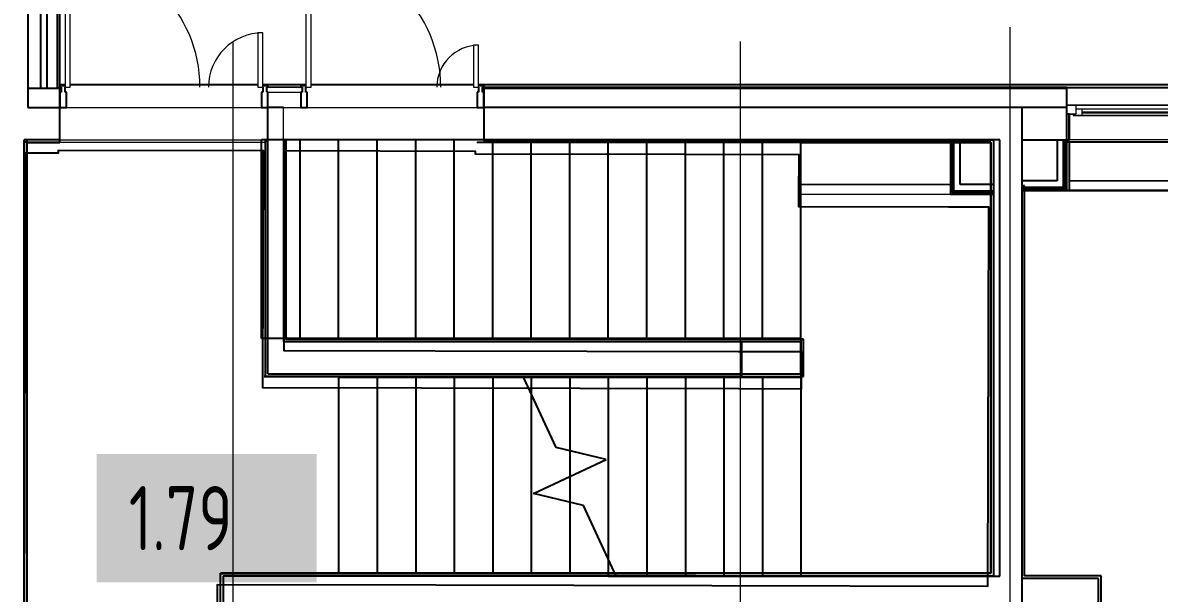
# Model space of a CAD drawing. Header units: millimetres. Extents: x 3914 to 443608, y -156176 to 78197.
# Drawn here: x 119277 to 128128, y -128497 to -124051 of the extents above; entities that cross this region are included whole.
import ezdxf

# ---------------------------------------------------------------- set-up
doc = ezdxf.new("R2010")
doc.units = ezdxf.units.MM
for name, color, linetype, lineweight in [('A-DOOR-1', 7, 'Continuous', 5), ('A-FLOR', 7, 'Continuous', 9), ('A-GLAZ', 7, 'Continuous', 9), ('A-GLAZ-1', 7, 'Continuous', 5), ('A-GLAZ-CWMG-1', 7, 'Continuous', 25), ('A-WALL', 7, 'Continuous', 5), ('Оси', 7, 'Continuous', 9)]:
    doc.layers.add(name, color=color, linetype=linetype, lineweight=lineweight)
doc.styles.add('СПДС', font='ГОСТ тип А.ttf', dxfattribs={"width": 0.9})

# ---------------------------------------------------------------- blocks, each defined once
blk = doc.blocks.new('120_Окно_СКБ_2Ст_Фрамуга сверху - 120_Окно_СКБ_2Ст_2300х2500_h_ ДОО-23103760-Объем проектирования 1 этажа')
at = {"layer": 'A-GLAZ'}
for p, q in [((-1150, -127), (-1150, -57)), ((-1150, -57), (-1080, -57)), ((-1080, -57), (-1080, -127)), ((520, -87), (-1080, -87)), ((-1080, -87), (-1080, -127)), ((-1030, -137), (-1030, -87)), ((470, -137), (470, -87)), ((520, -127), (520, -57)), ((520, -57), (590, -57)), ((520, -127), (520, -87)), ((590, -57), (590, -127)), ((1080, -87), (590, -87)), ((590, -87), (590, -127)), ((640, -137), (640, -87)), ((1030, -137), (1030, -87)), ((1080, -127), (1080, -57)), ((1080, -57), (1150, -57)), ((1080, -127), (1080, -87)), ((1150, -57), (1150, -127)), ((-1080, -127), (-1150, -127)), ((-1080, -127), (-1100, -127)), ((-1100, -127), (-1100, -137)), ((-1100, -137), (540, -137)), ((540, -137), (-1100, -137)), ((590, -127), (520, -127)), ((540, -127), (520, -127)), ((540, -137), (540, -127)), ((590, -127), (570, -127)), ((570, -127), (570, -137)), ((570, -137), (1100, -137)), ((1100, -137), (570, -137)), ((1150, -127), (1080, -127)), ((1100, -127), (1080, -127)), ((1100, -137), (1100, -127))]:
    blk.add_line(p, q, dxfattribs=at)
at = {"layer": 'A-GLAZ-1'}
for p, q in [((1150, -57), (-1150, -57)), ((-1080, -57), (1080, -57)), ((-1130, -127), (-1100, -127)), ((-1030, -107), (470, -107)), ((470, -117), (-1030, -117)), ((540, -127), (570, -127)), ((540, -127), (570, -127)), ((640, -107), (1030, -107)), ((1030, -117), (640, -117)), ((1100, -127), (1130, -127))]:
    blk.add_line(p, q, dxfattribs=at)
blk = doc.blocks.new('DRS_ДПУ_распашная__2Ст_Прямоугольная1 - ВН-4_ Нр_ДО_1500х2200 глухая-26741401-Объем проектирования 1 этажа')
at = {"layer": 'A-DOOR-1'}
for p, q in [((-770, 1050), (-770, 0)), ((-730, 1050), (-770, 1050)), ((-730, 0), (-730, 1050)), ((770, 423.1), (730, 423.1)), ((730, 423.1), (730, 0)), ((770, 0), (770, 423.1)), ((-770, 0), (-730, 0)), ((730, 0), (770, 0))]:
    blk.add_line(p, q, dxfattribs=at)
for centre, radius, start, end in [((-770, 0), 1050, 360, 90), ((770, 0), 423.1, 90, 180)]:
    blk.add_arc(centre, radius, start, end, dxfattribs=at)
blk = doc.blocks.new('Прямоугольный импост - Импост структурный с накладкой - 170мм-22855209-Объем проектирования 1 этажа')
at = {"layer": 'A-GLAZ-CWMG-1'}
for p, q in [((-50, 40), (-50, 160)), ((-50, 160), (0, 160)), ((0, 160), (0, 40)), ((-40, 40), (-50, 40)), ((-40, 0), (-40, 40)), ((-10, 40), (-10, 0)), ((0, 40), (-10, 40)), ((-10, 0), (0, 0)), ((0, 0), (0, -10)), ((0, -10), (-40, -10))]:
    blk.add_line(p, q, dxfattribs=at)
blk = doc.blocks.new('PNS_Панель прямоугольная - Нр_Металл - 40мм-23713233-Объем проектирования 1 этажа')
at = {"layer": 'A-GLAZ-1'}
for p, q in [((-137.5, 0), (137.5, 0)), ((127.5, 0), (-127.5, 0)), ((-127.5, -40), (127.5, -40))]:
    blk.add_line(p, q, dxfattribs=at)
blk = doc.blocks.new('Прямоугольный импост - Импост структурный с накладкой - 170мм-22855665-Объем проектирования 1 этажа')
at = {"layer": 'A-GLAZ-CWMG-1'}
for p, q in [((-25, 40), (-25, 160)), ((-25, 160), (25, 160)), ((25, 160), (25, 40)), ((-15, 40), (-25, 40)), ((-25, -10), (-25, 0)), ((-25, 0), (-15, 0)), ((-15, 0), (-15, 40)), ((15, 40), (15, 0)), ((25, 40), (15, 40)), ((15, -10), (-25, -10))]:
    blk.add_line(p, q, dxfattribs=at)
blk = doc.blocks.new('Прямоугольный импост - Импост структурный с накладкой - 170мм-V176-Объем проектирования 1 этажа')
at = {"layer": 'A-GLAZ-CWMG-1'}
for p, q in [((-25, 40), (-25, 160)), ((-25, 160), (25, 160)), ((25, 160), (25, 40)), ((-15, 40), (-25, 40)), ((-15, 0), (-15, 40)), ((15, 40), (15, 0)), ((25, 40), (15, 40)), ((15, 0), (25, 0)), ((25, 0), (25, -10)), ((25, -10), (-15, -10))]:
    blk.add_line(p, q, dxfattribs=at)
blk = doc.blocks.new('Прямоугольный импост - Импост структурный с накладкой - 170мм-22855280-Объем проектирования 1 этажа')
at = {"layer": 'A-GLAZ-CWMG-1'}
for p, q in [((0, 160), (-50, 160)), ((-50, 160), (-50, 40)), ((0, 40), (0, 160)), ((-50, 40), (-40, 40)), ((-40, 40), (-40, 0)), ((-10, 0), (-10, 40)), ((-10, 40), (0, 40)), ((0, 0), (-10, 0)), ((0, -10), (0, 0)), ((-40, -10), (0, -10))]:
    blk.add_line(p, q, dxfattribs=at)
blk = doc.blocks.new('DRS_ДПУ_распашная__2Ст_Прямоугольная1 - ВН-4_ Нр_ДО_1500х2200 глухая-26857260-Объем проектирования 1 этажа')
at = {"layer": 'A-DOOR-1'}
for p, q in [((-672.5, 1050), (-672.5, 0)), ((-632.5, 1050), (-672.5, 1050)), ((-632.5, 0), (-632.5, 1050)), ((672.5, 325.6), (632.5, 325.6)), ((632.5, 325.6), (632.5, 0)), ((672.5, 0), (672.5, 325.6)), ((-672.5, 0), (-632.5, 0)), ((632.5, 0), (672.5, 0))]:
    blk.add_line(p, q, dxfattribs=at)
for centre, radius, start, end in [((-672.5, 0), 1050, 360, 90), ((672.5, 0), 325.6, 90, 180)]:
    blk.add_arc(centre, radius, start, end, dxfattribs=at)
blk = doc.blocks.new('Зашивка приборов отопления - Зашивка приборов отопления-33267402-Объем проектирования 1 этажа')
at = {"layer": 'A-WALL'}
for p, q in [((103430, 21150), (101170, 21150)), ((105530, 21150), (104670, 21150)), ((107730, 21150), (106870, 21150)), ((101170, 20829), (108130, 20829)), ((108130, 20829), (101170, 20829)), ((101150, 20754), (108130, 20754))]:
    blk.add_line(p, q, dxfattribs=at)
blk = doc.blocks.new('Зашивка приборов отопления32 - Зашивка приборов отопления-33323791-Объем проектирования 1 этажа')
at = {"layer": 'A-WALL'}
for p, q in [((126595, 120), (125430, 120)), ((126595, 45), (126595, 120)), ((126595, 45), (125430, 45)), ((125430, 45), (126595, 45)), ((126595, -285), (126595, 45))]:
    blk.add_line(p, q, dxfattribs=at)

msp = doc.modelspace()

# ---------------------------------------------------------------- linework, layer by layer
for p, q in [((119317, -119012.7), (119317, -124562.7)), ((119417, -124562.7), (119417, -122762.7)), ((119467, -124562.7), (119467, -122762.7)), ((119547, -124562.7), (119547, -122762.7)), ((119567, -124562.7), (119567, -122762.7)), ((119567, -124562.7), (119317, -124562.7)), ((119317, -124562.7), (119317, -124712.7)), ((119547, -124554.7), (119567, -124554.7)), ((119567, -124559.7), (119547, -124559.7)), ((119567, -124532.7), (119607, -124532.7)), ((119567, -124982.7), (119567, -124562.7)), ((119647, -124532.7), (121107, -124532.7)), ((121147, -124532.7), (121482, -124532.7)), ((121522, -124532.7), (122787, -124532.7)), ((122827, -124532.7), (137398.9, -124532.7)), ((122867, -124532.7), (122867, -124542.7)), ((127407, -124554.7), (122867, -124554.7)), ((122867, -124554.7), (122867, -124562.7)), ((127407, -124559.7), (122867, -124559.7)), ((127407, -124562.7), (122867, -124562.7)), ((122867, -124562.7), (122867, -124962.7)), ((127407, -124562.7), (127407, -124554.7)), ((127407, -124554.7), (129707, -124554.7)), ((127407, -125358.7), (127407, -124562.7)), ((119317, -124712.7), (119567, -124712.7)), ((121307, -124712.7), (121187, -124712.7)), ((121187, -126787.7), (121187, -124712.7)), ((127407, -124712.7), (122867, -124712.7)), ((127057, -124712.7), (127057, -128582.7)), ((127427, -124764.7), (127407, -124764.7)), ((127427, -124962.7), (127427, -124764.7)), ((127428, -124764.7), (127427, -124764.7)), ((127428, -124962.7), (127428, -124764.7)), ((119287, -132484.7), (119287, -124962.7)), ((119567, -124962.7), (119287, -124962.7)), ((119317, -124962.7), (119308, -124972.7)), ((119308, -124972.7), (119308, -124962.7)), ((119309, -124962.7), (119309, -124971.6)), ((121137, -126512.7), (121137, -124962.7)), ((125337, -124962.7), (121137, -124962.7)), ((121437, -126512.7), (121437, -124962.7)), ((121437, -126512.7), (121437, -124962.7)), ((121737, -126512.7), (121737, -124962.7)), ((121737, -126512.7), (121737, -124962.7)), ((122037, -126512.7), (122037, -124962.7)), ((122037, -126512.7), (122037, -124962.7)), ((122337, -126512.7), (122337, -124962.7)), ((122337, -126512.7), (122337, -124962.7)), ((122637, -126512.7), (122637, -124962.7)), ((122637, -126512.7), (122637, -124962.7)), ((122867, -124962.7), (126837, -124962.7)), ((122937, -126512.7), (122937, -124962.7)), ((122937, -126512.7), (122937, -124962.7)), ((123237, -126512.7), (123237, -124962.7)), ((123237, -126512.7), (123237, -124962.7)), ((123537, -126512.7), (123537, -124962.7)), ((123537, -126512.7), (123537, -124962.7)), ((123837, -126512.7), (123837, -124962.7)), ((123837, -126512.7), (123837, -124962.7)), ((124137, -126512.7), (124137, -124962.7)), ((124137, -126512.7), (124137, -124962.7)), ((124437, -126512.7), (124437, -124962.7)), ((124437, -126512.7), (124437, -124962.7)), ((124737, -126512.7), (124737, -124962.7)), ((124737, -126512.7), (124737, -124962.7)), ((125037, -126512.7), (125037, -124962.7)), ((125037, -126512.7), (125037, -124962.7)), ((126887, -124962.7), (125337, -124962.7)), ((125337, -126512.7), (125337, -124962.7)), ((125337, -126512.7), (125337, -124962.7)), ((126502, -124962.7), (126502, -125387.7)), ((126514.5, -125375.2), (126514.5, -124962.7)), ((126527, -125362.7), (126527, -124962.7)), ((126577, -125312.7), (126577, -124962.7)), ((126837, -124962.7), (126837, -128362.7)), ((126887, -128362.7), (126887, -124962.7)), ((127057, -124962.7), (127427, -124962.7)), ((127332, -124962.7), (127332, -125283.7)), ((127382, -125333.7), (127382, -124962.7)), ((127394.5, -125346.2), (127394.5, -124962.7)), ((127427, -124962.7), (127428, -124962.7)), ((119307, -124982.7), (119287, -124982.7)), ((119308, -124982.7), (119307, -124982.7)), ((119308, -124972.7), (119308, -124982.7)), ((119308, -124982.7), (119567, -124982.7)), ((119308, -132482.7), (119308, -124982.7)), ((119308, -124983.7), (119567, -124983.7)), ((119309, -124982.7), (119309, -132482.7)), ((119567, -124983.7), (119567, -124982.7)), ((121167, -124972.7), (121166, -124972.7)), ((121166, -124972.7), (121166, -126808.7)), ((121167, -124972.7), (121167, -124982.7)), ((121187, -124972.7), (121167, -124972.7)), ((121327, -124972.7), (121307, -124972.7)), ((121307, -124972.7), (121307, -126537.7)), ((121327, -126517.7), (121327, -124972.7)), ((121328, -124972.7), (121327, -124972.7)), ((121328, -126517.7), (121328, -124972.7)), ((122817, -124982.7), (122817, -124983.7)), ((122817, -124982.7), (122867, -124982.7)), ((125330.5, -124983.7), (122817, -124983.7)), ((126816, -124982.7), (122867, -124982.7)), ((122937, -126512.7), (122937, -124982.7)), ((123237, -126512.7), (123237, -124982.7)), ((123237, -126512.7), (123237, -124982.7)), ((123537, -126512.7), (123537, -124982.7)), ((123537, -126512.7), (123537, -124982.7)), ((123837, -126512.7), (123837, -124982.7)), ((123837, -126512.7), (123837, -124982.7)), ((124137, -126512.7), (124137, -124982.7)), ((124137, -126512.7), (124137, -124982.7)), ((124437, -126512.7), (124437, -124982.7)), ((124437, -126512.7), (124437, -124982.7)), ((124737, -126512.7), (124737, -124982.7)), ((124737, -126512.7), (124737, -124982.7)), ((125037, -126512.7), (125037, -124982.7)), ((125037, -126512.7), (125037, -124982.7)), ((125330.5, -124983.7), (125330.5, -124982.7)), ((125330.5, -124983.7), (126816, -124983.7)), ((126816, -124982.7), (126817, -124982.7)), ((126816, -124983.7), (126816, -124982.7)), ((126816, -124983.7), (126816, -128341.7)), ((126817, -128342.7), (126817, -124982.7)), ((127427, -124982.7), (127407, -124982.7)), ((127428, -124982.7), (127427, -124982.7)), ((127427, -124982.7), (127427, -125358.7)), ((129707, -124982.7), (127428, -124982.7)), ((127428, -125358.7), (127428, -124982.7)), ((126837, -125312.7), (126577, -125312.7)), ((127332, -125283.7), (127057, -125283.7)), ((127077, -125321.2), (127057, -125321.2)), ((127077, -125358.7), (127077, -125321.2)), ((127078, -125321.2), (127077, -125321.2)), ((127078, -125358.7), (127078, -125321.2)), ((125337, -126512.7), (125337, -125387.7)), ((125337, -126512.7), (125337, -125387.7)), ((126502, -125387.7), (126837, -125387.7)), ((126837, -125375.2), (126514.5, -125375.2)), ((126837, -125362.7), (126527, -125362.7)), ((127057, -125333.7), (127382, -125333.7)), ((127057, -125346.2), (127394.5, -125346.2)), ((127057, -125358.7), (127078, -125358.7)), ((127407, -125337.7), (127077, -125337.7)), ((127077, -125357.7), (127427, -125357.7)), ((127427, -125358.7), (127078, -125358.7)), ((127078, -128361.7), (127078, -125359.7)), ((127078, -125359.7), (127428, -125359.7)), ((127428, -125358.7), (134386, -125358.7)), ((127428, -125358.7), (127428, -125359.7)), ((134386, -125359.7), (127428, -125359.7)), ((125337, -126512.7), (121137, -126512.7)), ((125337, -126537.7), (121307, -126537.7)), ((125358, -126516.7), (121327, -126516.7)), ((121327, -126517.7), (121328, -126517.7)), ((121328, -126517.7), (125357, -126517.7)), ((123237, -126512.7), (122937, -126512.7)), ((123537, -126512.7), (123237, -126512.7)), ((123837, -126512.7), (123537, -126512.7)), ((124137, -126512.7), (123837, -126512.7)), ((124437, -126512.7), (124137, -126512.7)), ((124737, -126512.7), (124437, -126512.7)), ((125037, -126512.7), (124737, -126512.7)), ((124867, -126517.7), (124867, -126516.7)), ((124867, -126537.7), (124867, -126807.7)), ((124878, -126808.7), (124878, -126537.7)), ((125337, -126512.7), (125037, -126512.7)), ((125337, -126512.7), (125337, -126812.7)), ((125337, -126512.7), (125337, -126517.7)), ((125337, -126787.7), (125337, -126537.7)), ((125357, -126807.7), (125357, -126517.7)), ((125358, -126808.7), (125358, -126516.7)), ((121166, -126807.7), (121156, -126807.7)), ((121156, -126807.7), (121156, -126808.7)), ((121156, -126808.7), (125358, -126808.7)), ((124867, -126807.7), (121167, -126807.7)), ((121187, -126787.7), (125337, -126787.7)), ((121737, -126812.7), (121737, -128342.7)), ((121737, -126812.7), (122037, -126812.7)), ((121737, -126812.7), (121737, -128342.7)), ((122037, -126812.7), (122337, -126812.7)), ((122037, -126812.7), (122037, -128342.7)), ((122037, -126812.7), (122037, -128342.7)), ((122337, -126812.7), (122637, -126812.7)), ((122337, -126812.7), (122337, -128342.7)), ((122337, -126812.7), (122337, -128342.7)), ((122637, -126812.7), (122937, -126812.7)), ((122637, -126812.7), (122637, -128342.7)), ((122637, -126812.7), (122637, -128342.7)), ((122937, -126812.7), (123175.6, -126812.7)), ((122937, -126812.7), (122937, -128342.7)), ((122937, -126812.7), (122937, -128342.7)), ((123175.6, -126812.7), (125337, -126812.7)), ((123431.3, -127361.2), (123175.6, -126812.7)), ((123175.6, -126812.7), (123237, -126812.7)), ((123237, -126812.7), (123237, -126944.4)), ((123237, -126812.7), (123237, -126944.4)), ((123237, -126812.7), (123537, -126812.7)), ((123237, -126812.7), (123237, -126944.4)), ((123237, -126812.7), (123237, -126944.4)), ((123537, -126812.7), (123537, -127386.8)), ((123537, -126812.7), (123537, -127386.8)), ((123537, -126812.7), (123837, -126812.7)), ((123537, -126812.7), (123537, -127386.8)), ((123537, -126812.7), (123537, -127386.8)), ((123837, -126812.7), (123837, -128231.1)), ((123837, -126812.7), (123837, -128231.1)), ((123837, -126812.7), (124137, -126812.7)), ((123837, -126812.7), (123837, -128231.1)), ((123837, -126812.7), (123837, -128231.1)), ((124137, -126812.7), (124137, -128362.7)), ((124137, -126812.7), (124137, -128362.7)), ((124137, -126812.7), (124437, -126812.7)), ((124137, -126812.7), (124137, -128342.7)), ((124137, -126812.7), (124137, -128342.7)), ((124437, -126812.7), (124437, -128362.7)), ((124437, -126812.7), (124437, -128362.7)), ((124437, -126812.7), (124737, -126812.7)), ((124437, -126812.7), (124437, -128343.2)), ((124437, -126812.7), (124437, -128343.2)), ((124737, -126812.7), (124737, -128362.7)), ((124737, -126812.7), (124737, -128362.7)), ((124737, -126812.7), (125037, -126812.7)), ((124737, -126812.7), (124737, -128342.7)), ((124737, -126812.7), (124737, -128342.7)), ((124867, -126807.7), (124878, -126807.7)), ((124878, -126807.7), (125357, -126807.7)), ((125037, -126812.7), (125037, -128362.7)), ((125037, -126812.7), (125037, -128362.7)), ((125037, -126812.7), (125337, -126812.7)), ((125037, -126812.7), (125037, -128342.7)), ((125037, -126812.7), (125037, -128342.7)), ((125337, -126807.7), (125337, -126812.7)), ((125337, -126812.7), (125337, -128362.7)), ((125337, -126812.7), (125337, -128362.7)), ((125337, -126812.7), (125337, -128342.7)), ((123237, -126944.4), (123237, -128342.7)), ((123237, -126944.4), (123237, -128342.7)), ((123820.2, -127455.7), (123431.3, -127361.2)), ((123537, -127386.8), (123537, -127587.7)), ((123537, -127386.8), (123537, -127587.7)), ((123253.8, -127719.8), (123820.2, -127455.7)), ((123537, -127587.7), (123537, -127788.6)), ((123537, -127587.7), (123537, -127788.6)), ((123537, -127587.7), (123537, -127788.6)), ((123537, -127587.7), (123537, -127788.6)), ((123642.7, -127814.3), (123253.8, -127719.8)), ((123537, -127788.6), (123537, -128342.7)), ((123537, -127788.6), (123537, -128342.7)), ((123898.4, -128362.7), (123642.7, -127814.3)), ((123837, -128231.1), (123837, -128362.7)), ((123837, -128231.1), (123837, -128362.7)), ((120816, -128341.7), (120816, -128342.7)), ((126816, -128341.7), (120816, -128341.7)), ((120816, -132471.7), (120816, -128342.7)), ((120817, -128342.7), (120816, -128342.7)), ((120816.5, -128341.7), (120816.5, -128342.7)), ((120817, -128342.7), (120817, -128341.7)), ((120817, -128342.7), (124517.4, -128342.7)), ((120837, -128362.7), (120837, -132492.7)), ((126837, -128362.7), (120837, -128362.7)), ((121366.4, -128341.7), (121366.4, -128342.7)), ((121375.6, -128341.7), (121375.6, -128342.7)), ((121975.6, -128342.7), (121975.6, -128341.7)), ((123837, -128362.7), (123898.4, -128362.7)), ((123898.4, -128362.7), (125337, -128362.7)), ((124517.4, -128341.7), (124517.4, -128342.7)), ((126817, -128342.7), (124517.4, -128342.7)), ((125332.7, -128342.7), (125332.7, -128341.7)), ((125337, -128362.7), (126887, -128362.7)), ((126816, -128341.7), (126817, -128341.7)), ((127655, -128382.7), (127057, -128382.7)), ((127077, -128362.7), (127078, -128362.7)), ((127676, -128361.7), (127078, -128361.7)), ((127078, -128361.7), (127078, -128362.7)), ((127655, -129907.7), (127655, -128382.7)), ((127676, -129937.7), (127676, -128361.7))]:
    msp.add_line(p, q)
at = {"flags": 128}
msp.add_lwpolyline([(120784, -132558.2), (120793.7, -128428.2), (122495.1, -128432.2), (126793.7, -128442.3), (126800.6, -125488.3), (126486.6, -125487.6), (125321.7, -125484.8), (125321.8, -125409.8), (125322.6, -125080.8), (124438.6, -125078.8), (124438.6, -125077.8), (124435.1, -125077.8), (124435.1, -125078.8), (122802.6, -125074.9), (122802.7, -125053.9), (121313.7, -125050.4), (121310, -126604.4), (124849, -126612.7), (125340, -126613.9), (125339.3, -126905.9), (124853.8, -126904.8), (121147.3, -126896.1), (121151.7, -125050.1), (119552.7, -125046.3), (119552.6, -125067.3), (119294.6, -125066.7), (119277, -132554.7)], dxfattribs=at)
at = {"layer": 'A-FLOR'}
for p, q in [((119617, -124712.7), (121137, -124712.7)), ((121307, -124712.7), (121442, -124712.7)), ((121307, -124972.7), (121307, -124712.7)), ((121492, -124712.7), (122867, -124712.7)), ((119567, -124962.7), (121187, -124962.7)), ((121307, -124962.7), (122867, -124962.7)), ((122867, -124962.7), (122867, -124982.7)), ((127057, -125283.7), (127057, -124962.7)), ((119307, -132484.7), (119307, -124982.7)), ((119567, -124982.7), (121167, -124982.7)), ((121167, -124982.7), (121167, -126807.7)), ((122867, -124983.2), (122937, -124983.2)), ((122937, -124983.2), (122937, -126517.2)), ((127077, -128362.7), (127077, -125358.7)), ((122937, -126517.2), (121317, -126517.2)), ((121167, -126808.7), (121747, -126808.7)), ((121747, -126808.7), (121747, -126812.7)), ((122037, -126807.7), (122037, -126812.7)), ((122052, -126807.7), (122052, -126812.7)), ((121737, -128342.2), (120817, -128342.2)), ((120817, -128342.7), (120817, -132471.7)), ((127675, -128362.7), (127078, -128362.7)), ((127675, -130947.7), (127675, -128362.7))]:
    msp.add_line(p, q, dxfattribs=at)
at = {"layer": 'Оси'}
for points in [[(126967, -146042.8), (126967, -143019), (126967, -129084.5), (126967, -124084.5)], [(120917, -148019), (120917, -143019), (120917, -129197.6), (120917, -124197.6)], [(124867, -146037.8), (124867, -143019), (124867, -129197.6), (124867, -124197.6)]]:
    msp.add_lwpolyline(points, dxfattribs=at)

# ---------------------------------------------------------------- block references
at = {"rotation": 180}
for name, p in [('Прямоугольный импост - Импост структурный с накладкой - 170мм-22855280-Объем проектирования 1 этажа', (119567, -124552.7)), ('Зашивка приборов отопления32 - Зашивка приборов отопления-33323791-Объем проектирования 1 этажа', (251932, -125267.7))]:
    msp.add_blockref(name, p, dxfattribs=at)
at = {"extrusion": (0, 0, -1), "rotation": 180}
for name, p in [('Прямоугольный импост - Импост структурный с накладкой - 170мм-V176-Объем проектирования 1 этажа', (-121162, -124552.7)), ('Прямоугольный импост - Импост структурный с накладкой - 170мм-22855665-Объем проектирования 1 этажа', (-121467, -124552.7)), ('Прямоугольный импост - Импост структурный с накладкой - 170мм-22855209-Объем проектирования 1 этажа', (-122867, -124552.7))]:
    msp.add_blockref(name, p, dxfattribs=at)
for name, p in [('PNS_Панель прямоугольная - Нр_Металл - 40мм-23713233-Объем проектирования 1 этажа', (121314.5, -124552.7)), ('Зашивка приборов отопления - Зашивка приборов отопления-33267402-Объем проектирования 1 этажа', (26257, -146112.7))]:
    msp.add_blockref(name, p)
at = {"color": 3}
msp.add_blockref('120_Окно_СКБ_2Ст_Фрамуга сверху - 120_Окно_СКБ_2Ст_2300х2500_h_ ДОО-23103760-Объем проектирования 1 этажа', (128557, -124637.7), dxfattribs=at)
at = {"layer": 'A-DOOR-1'}
for name, p in [('DRS_ДПУ_распашная__2Ст_Прямоугольная1 - ВН-4_ Нр_ДО_1500х2200 глухая-26741401-Объем проектирования 1 этажа', (120377, -124552.7)), ('DRS_ДПУ_распашная__2Ст_Прямоугольная1 - ВН-4_ Нр_ДО_1500х2200 глухая-26857260-Объем проектирования 1 этажа', (122154.5, -124552.7))]:
    msp.add_blockref(name, p, dxfattribs=at)

# ---------------------------------------------------------------- texts
at = {"insert": (120102.7, -127661.7), "char_height": 500, "width": 1212.151, "attachment_point": 1, "style": 'СПДС', "bg_fill": 1, "box_fill_scale": 1.5, "bg_fill_color": 7, "bg_fill_true_color": 16777215, "bg_fill_transparency": 0}
msp.add_mtext('1.79', dxfattribs=at)

doc.saveas('drawing.dxf')
